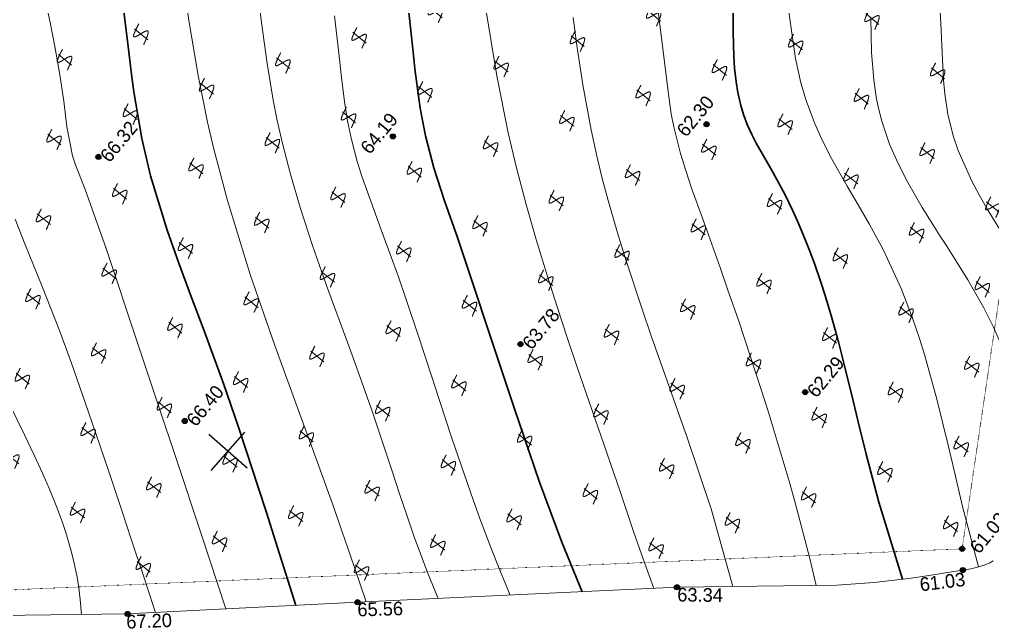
# Model space of a CAD drawing. Header units: millimetres. Extents: x -2893842 to -949497, y -1203244 to 262218.
# Drawn here: x -2303283 to -2246200, y -536113 to -500730 of the extents above; entities that cross this region are included whole.
import ezdxf

# ---------------------------------------------------------------- set-up
doc = ezdxf.new("R2010")
doc.units = ezdxf.units.MM
doc.linetypes.add('g5_366', pattern=[0.85, 0.1, -0.75])
doc.layers.get('0').update_dxf_attribs({"lineweight": 5})
for name, color, linetype in [('!!!_ Размеры', 7, 'Continuous'), ('02_сетка', 253, 'Continuous'), ('10_Границы покрытий и угодий', 253, 'Continuous'), ('13_Растительность', 253, 'Continuous'), ('19_Горизонтали', 253, 'Continuous'), ('61_Отметки высоты поверхности', 253, 'Continuous')]:
    doc.layers.add(name, color=color, linetype=linetype)
doc.styles.add('LIKE17', font='d431.shx')

# ---------------------------------------------------------------- blocks, each defined once
blk = doc.blocks.new('BL_333')
at = {"color": 0}
for p, q in [((0, -3), (0, 3)), ((-3, 0), (3, 0))]:
    blk.add_line(p, q, dxfattribs=at)
blk = doc.blocks.new('g5_330')
blk.add_hatch(color=0).paths.add_polyline_path([(-0.15, 0, 1), (0.15, 0, 1)])
at = {"color": 0}
blk.add_circle((0, 0), 0.15, dxfattribs=at)
blk = doc.blocks.new('g5_411')
at = {"color": 0, "linetype": 'Continuous', "lineweight": 15}
for points in [[(0.375, 1), (0.365, 0.998), (0.355, 0.996), (0.346, 0.994), (0.336, 0.991), (0.326, 0.989), (0.316, 0.987), (0.307, 0.985), (0.297, 0.983), (0.287, 0.981), (0.277, 0.979), (0.268, 0.976), (0.258, 0.974), (0.248, 0.972), (0.238, 0.97), (0.228, 0.968), (0.219, 0.966), (0.209, 0.963), (0.199, 0.961), (0.189, 0.959), (0.18, 0.957), (0.17, 0.955), (0.16, 0.952), (0.15, 0.95), (0.141, 0.948), (0.131, 0.946), (0.121, 0.943), (0.111, 0.941), (0.102, 0.939), (0.092, 0.937), (0.082, 0.934), (0.073, 0.932), (0.063, 0.93), (0.053, 0.927), (0.043, 0.925), (0.034, 0.923), (0.024, 0.92), (0.014, 0.918), (0.005, 0.915), (-0.005, 0.913), (-0.015, 0.911), (-0.025, 0.908), (-0.034, 0.906), (-0.044, 0.903), (-0.054, 0.901), (-0.063, 0.898), (-0.073, 0.895), (-0.083, 0.893), (-0.092, 0.89), (-0.102, 0.887), (-0.111, 0.885), (-0.121, 0.882), (-0.131, 0.879), (-0.14, 0.876), (-0.15, 0.873), (-0.159, 0.87), (-0.169, 0.867), (-0.178, 0.864), (-0.188, 0.861), (-0.197, 0.858), (-0.207, 0.855), (-0.216, 0.852), (-0.226, 0.849), (-0.235, 0.845), (-0.245, 0.842), (-0.254, 0.838), (-0.263, 0.834), (-0.272, 0.831), (-0.282, 0.827), (-0.291, 0.823), (-0.3, 0.818), (-0.309, 0.814), (-0.318, 0.809), (-0.327, 0.805), (-0.335, 0.799), (-0.344, 0.794), (-0.352, 0.788), (-0.36, 0.782), (-0.367, 0.775), (-0.374, 0.768), (-0.379, 0.76), (-0.383, 0.75), (-0.385, 0.741), (-0.384, 0.731), (-0.38, 0.721), (-0.375, 0.713), (-0.369, 0.705), (-0.361, 0.698), (-0.354, 0.692), (-0.346, 0.686), (-0.337, 0.681), (-0.329, 0.675), (-0.32, 0.67), (-0.312, 0.665), (-0.303, 0.661), (-0.294, 0.656), (-0.285, 0.652), (-0.276, 0.647), (-0.267, 0.643), (-0.258, 0.639), (-0.249, 0.635), (-0.239, 0.631), (-0.23, 0.627), (-0.221, 0.623), (-0.212, 0.619), (-0.202, 0.616), (-0.193, 0.612), (-0.184, 0.608), (-0.174, 0.605), (-0.165, 0.601), (-0.156, 0.597), (-0.146, 0.594), (-0.137, 0.59), (-0.128, 0.587), (-0.118, 0.584), (-0.109, 0.58), (-0.099, 0.577), (-0.09, 0.573), (-0.081, 0.57), (-0.071, 0.567), (-0.062, 0.563), (-0.052, 0.56), (-0.043, 0.556), (-0.034, 0.553), (-0.024, 0.55), (-0.015, 0.546), (-0.005, 0.543), (0.004, 0.54), (0.013, 0.536), (0.023, 0.533), (0.032, 0.53), (0.042, 0.526), (0.051, 0.523), (0.061, 0.519), (0.07, 0.516), (0.079, 0.513), (0.089, 0.509), (0.098, 0.506), (0.108, 0.502), (0.117, 0.499), (0.126, 0.495), (0.136, 0.492), (0.145, 0.488), (0.154, 0.485), (0.164, 0.481), (0.173, 0.477), (0.182, 0.474), (0.191, 0.47), (0.201, 0.466), (0.21, 0.462), (0.219, 0.458), (0.228, 0.454), (0.238, 0.45), (0.247, 0.446), (0.256, 0.442), (0.265, 0.438), (0.274, 0.433), (0.283, 0.429), (0.292, 0.425), (0.301, 0.42), (0.309, 0.415), (0.318, 0.41), (0.327, 0.405), (0.335, 0.4), (0.343, 0.394), (0.351, 0.388), (0.359, 0.382), (0.367, 0.375), (0.374, 0.368), (0.38, 0.36), (0.385, 0.352), (0.39, 0.343), (0.392, 0.333), (0.392, 0.323), (0.391, 0.313), (0.387, 0.304), (0.382, 0.295), (0.377, 0.287), (0.37, 0.279), (0.363, 0.272), (0.356, 0.266), (0.348, 0.259), (0.34, 0.253), (0.332, 0.248), (0.323, 0.242), (0.315, 0.237), (0.306, 0.232), (0.298, 0.227), (0.289, 0.222), (0.28, 0.217), (0.271, 0.213), (0.262, 0.208), (0.253, 0.204), (0.244, 0.2), (0.235, 0.196), (0.226, 0.192), (0.217, 0.188), (0.207, 0.184), (0.198, 0.18), (0.189, 0.176), (0.179, 0.173), (0.17, 0.169), (0.161, 0.165), (0.151, 0.162), (0.142, 0.158), (0.133, 0.155), (0.123, 0.151), (0.114, 0.148), (0.105, 0.145), (0.095, 0.141), (0.086, 0.138), (0.076, 0.135), (0.067, 0.132), (0.057, 0.129), (0.048, 0.125), (0.038, 0.122), (0.029, 0.119), (0.019, 0.116), (0.01, 0.113), (0, 0.11), (-0.009, 0.107), (-0.019, 0.104), (-0.028, 0.101), (-0.038, 0.098), (-0.048, 0.095), (-0.057, 0.092), (-0.067, 0.089), (-0.076, 0.086), (-0.086, 0.083), (-0.095, 0.08), (-0.105, 0.078), (-0.115, 0.075), (-0.124, 0.072), (-0.134, 0.069), (-0.143, 0.066), (-0.153, 0.063), (-0.162, 0.061), (-0.172, 0.058), (-0.182, 0.055), (-0.191, 0.052), (-0.201, 0.049), (-0.21, 0.047), (-0.22, 0.044), (-0.23, 0.041), (-0.239, 0.038), (-0.249, 0.036), (-0.259, 0.033), (-0.268, 0.03), (-0.278, 0.027), (-0.287, 0.025), (-0.297, 0.022), (-0.307, 0.019), (-0.316, 0.017), (-0.326, 0.014), (-0.336, 0.011), (-0.345, 0.008), (-0.355, 0.006), (-0.364, 0.003), (-0.374, 0), (-0.375, 0)], [(0, 1), (0, 0)]]:
    blk.add_lwpolyline(points, dxfattribs=at)
blk = doc.blocks.new('Топо_07.04.17')
at = {"layer": '02_сетка', "color": 3, "linetype": 'Continuous'}
for p, q in [((-408372, -370655), (-406150, -368638)), ((-406253, -370757), (-408269, -368536))]:
    blk.add_line(p, q, dxfattribs=at)
at = {"layer": '10_Границы покрытий и угодий', "color": 7, "linetype": 'Continuous', "lineweight": 20}
blk.add_lwpolyline([(-427661, -377095), (-414199, -378459), (-400713, -379300), (-381994, -380538), (-372660, -381481), (-370478, -381566), (-368431, -381552), (-367094, -381505), (-365871, -381453), (-364745, -381400), (-364345, -381357), (-363881, -381265), (-363598, -381174), (-363392, -381086)], dxfattribs=at)
at = {"layer": '10_Границы покрытий и угодий', "color": 7, "linetype": 'g5_366', "lineweight": 20}
blk.add_lwpolyline([(-444221, -374650), (-448657, -303037), (-346417, -309694), (-365121, -380180)], close=True, dxfattribs=at)
at = {"layer": '19_Горизонтали', "color": 42, "linetype": 'Continuous', "lineweight": 20}
for points in [[(-416891, -378186), (-416855, -377298), (-416867, -376458), (-416899, -375891), (-416988, -374983), (-417055, -374484), (-417262, -373298), (-417389, -372705), (-417604, -371817), (-417922, -370669), (-418224, -369686), (-418589, -368576), (-419021, -367331), (-419695, -365443)], [(-418144, -354701), (-417739, -356195), (-417001, -358816), (-416298, -361481), (-415814, -363459), (-415133, -366429), (-414834, -367792), (-414380, -369906), (-413867, -372333), (-413473, -374192), (-412992, -376472), (-412874, -377035), (-412554, -378562)], [(-408443, -378818), (-409377, -374273), (-410358, -369601), (-410960, -366766), (-411795, -362848), (-413036, -357018), (-413865, -353440), (-413865, -353440), (-414269, -351925), (-414374, -351393), (-414508, -349661), (-414529, -348145), (-414592, -346458), (-414687, -344891), (-414789, -343570), (-414915, -342159), (-415003, -341233), (-415196, -339302), (-415392, -337314), (-415543, -335654), (-415663, -334112)], [(-406805, -341023), (-406708, -344262), (-406524, -347532), (-406280, -350310), (-406102, -351854), (-405640, -355023), (-404797, -359487), (-403841, -363776), (-402836, -367951), (-402352, -369938), (-401524, -373400), (-400679, -377185), (-400207, -379333)], [(-395991, -379612), (-396439, -378024), (-396975, -375856), (-397267, -374555), (-397557, -373201), (-397830, -371883), (-398231, -369946), (-398584, -368309), (-399216, -365591), (-399574, -364122), (-400056, -362158), (-400426, -360625), (-400982, -358198), (-401453, -355902), (-401801, -353904), (-402057, -352067), (-402205, -350674), (-402304, -349466), (-402423, -347295), (-402489, -344869), (-402507, -342470)], [(-398183, -344951), (-398183, -347173), (-398185, -348596), (-398164, -350042), (-398112, -351164), (-398012, -352280), (-397818, -353601), (-397636, -354544), (-396874, -357735), (-396183, -360593), (-395901, -361850), (-395386, -364256), (-394916, -366536), (-394586, -368148), (-394130, -370350), (-393290, -374155), (-392981, -375445), (-392563, -377093), (-392214, -378377), (-391775, -379891), (-391775, -379891)], [(-383343, -380449), (-383854, -378366), (-384144, -377067), (-384432, -375731), (-384683, -374571), (-384925, -373466), (-385198, -372235), (-385890, -369136), (-386352, -367039), (-386737, -365253), (-387110, -363462), (-387476, -361620), (-387897, -359339), (-388248, -357228), (-388569, -355019), (-388569, -355019), (-388823, -352926), (-389124, -349527), (-389342, -345205)], [(-378729, -380868), (-379482, -376195), (-380428, -371803), (-380608, -371016), (-381127, -368780), (-381534, -367025), (-381823, -365767), (-382209, -364035), (-382807, -361173), (-383127, -359476), (-383454, -357534), (-383649, -356207), (-383829, -354784), (-383982, -353298), (-384165, -350623), (-384252, -348159), (-384281, -346635)], [(-373880, -381358), (-374060, -379742), (-374564, -376313), (-374764, -375085), (-375220, -372483), (-375522, -370873), (-375790, -369503), (-376181, -367590), (-376654, -365376), (-377071, -363497), (-377373, -362171), (-377900, -359910), (-378126, -358958), (-378515, -357301), (-378733, -356292), (-378926, -355269), (-379141, -353671), (-379199, -352900), (-379238, -351895), (-379251, -349665), (-379288, -346686)], [(-364285, -381345), (-364812, -377713), (-365071, -375556), (-365250, -374037), (-365603, -371298), (-366034, -368604), (-366218, -367643), (-366498, -366354), (-366954, -364593), (-367736, -362218), (-368383, -360627), (-368901, -359448), (-369420, -358285), (-370211, -356412), (-370637, -355255), (-370912, -354375), (-371245, -353011), (-371431, -351942), (-371594, -350489), (-371671, -347595)], [(-366930, -348621), (-367119, -350651), (-367173, -352258), (-367134, -353397), (-367068, -354101), (-366980, -354723), (-366672, -356114), (-366318, -357257), (-365877, -358429), (-365184, -360019), (-364846, -360737), (-364359, -361741), (-364020, -362434), (-363012, -364535), (-362256, -366284), (-362256, -366284), (-361818, -367467), (-361429, -368729), (-361170, -369753), (-360966, -370709), (-360757, -371903), (-360579, -373211), (-360405, -374948)], [(-358262, -366632), (-359225, -364807), (-359649, -364017), (-360202, -362979), (-360802, -361812), (-361450, -360457), (-361795, -359663), (-362129, -358817), (-362715, -356940), (-362909, -356044), (-363076, -354743), (-363117, -353533), (-363100, -352737), (-363007, -351132), (-362913, -349804), (-362853, -348704)]]:
    blk.add_lwpolyline(points, dxfattribs=at)
at = {"layer": '19_Горизонтали', "color": 42, "linetype": 'Continuous', "lineweight": 30}
for points in [[(-393804, -340187), (-393804, -341054), (-393811, -343583), (-393819, -345086), (-393841, -347578), (-393844, -348572), (-393792, -350910), (-393664, -352554), (-393385, -354473), (-392987, -356463), (-392484, -358699), (-392057, -360634), (-391062, -365370), (-390292, -369063), (-389309, -373500), (-388408, -377137), (-387559, -380170)], [(-368793, -381554), (-369669, -376910), (-370083, -374021), (-370331, -372086), (-370487, -370841), (-370762, -368729), (-370967, -367292), (-371218, -365720), (-371449, -364444), (-371599, -363696), (-371847, -362573), (-372055, -361724), (-372317, -360756), (-372546, -359985), (-372763, -359311), (-373092, -358376), (-373654, -356969), (-374103, -355957), (-374443, -355164), (-374644, -354645), (-374845, -354028), (-374995, -353421), (-375092, -352875), (-375177, -352103), (-375207, -351460), (-375204, -350655), (-375170, -349952), (-375117, -349273), (-375045, -348558), (-374980, -347986), (-374686, -345457)], [(-404331, -379074), (-405088, -375200), (-405431, -373465), (-405741, -371930), (-406186, -369777), (-406511, -368253), (-407076, -365724), (-407858, -362471), (-408417, -360266), (-408895, -358349), (-409357, -356352), (-409966, -353066), (-410223, -350844), (-410370, -348063), (-410396, -346871), (-410416, -345043), (-410437, -343185), (-410479, -341550), (-410482, -341491)]]:
    blk.add_lwpolyline(points, dxfattribs=at)
at = {"layer": '02_сетка', "color": 92, "xscale": 500.0000000002746, "yscale": 500.0000000002746, "zscale": 500.0000000002746, "rotation": 42.22816425403256}
blk.add_blockref('BL_333', (-407261, -369647), dxfattribs=at)
at = {"layer": '13_Растительность', "color": 7, "linetype": 'Continuous', "lineweight": 20, "xscale": 999.9999999999995, "yscale": 999.9999999999995, "zscale": 999.9999999999995, "rotation": 43.98139083737546}
for p in [(-409222, -345120, -67200), (-413837, -346099, -67200), (-391907, -345782, -67200), (-396522, -346761, -67200), (-379207, -347422, -67200), (-401136, -347739, -67200), (-383821, -348401, -67200), (-405750, -348718, -67200), (-366506, -349062, -67200), (-410365, -349697, -67200), (-388435, -349380, -67200), (-371120, -350041, -67200), (-414979, -350676, -67200), (-393049, -350359, -67200), (-397664, -351337, -67200), (-375734, -351020, -67200), (-380349, -351999, -67200), (-402278, -352316, -67200), (-384963, -352978, -67200), (-363034, -352660, -67200), (-406892, -353295, -67200), (-367648, -353639, -67200), (-411507, -354274, -67200), (-389577, -353956, -67200), (-372262, -354618, -67200), (-416121, -355252, -67200), (-394192, -354935, -67200), (-398806, -355914, -67200), (-376877, -355597, -67200), (-381491, -356575, -67200), (-403420, -356893, -67200), (-386105, -357554, -67200), (-364176, -357237, -67200), (-408035, -357871, -67200), (-368790, -358216, -67200), (-412649, -358850, -67200), (-390720, -358533, -67200), (-373404, -359194, -67200), (-417263, -359829, -67200), (-395334, -359512, -67200), (-399948, -360491, -67200), (-378019, -360173, -67200), (-382633, -361152, -67200), (-360704, -360835, -67200), (-404563, -361469, -67200), (-387247, -362131, -67200), (-365318, -361813, -67200), (-409177, -362448, -67200), (-369932, -362792, -67200), (-413791, -363427, -67200), (-391862, -363110, -67200), (-374547, -363771, -67200), (-418406, -364406, -67200), (-396476, -364088, -67200), (-401090, -365067, -67200), (-379161, -364750, -67200), (-383775, -365729, -67200), (-361846, -365411, -67200), (-405705, -366046, -67200), (-388390, -366707, -67200), (-366460, -366390, -67200), (-410319, -367025, -67200), (-371075, -367369, -67200), (-414933, -368004, -67200), (-393004, -367686, -67200), (-375689, -368348, -67200), (-419548, -368982, -67200), (-397618, -368665, -67200), (-402233, -369644, -67200), (-380303, -369326, -67200), (-384918, -370305, -67200), (-362988, -369988, -67200), (-406847, -370623, -67200), (-389532, -371284, -67200), (-367602, -370967, -67200), (-411461, -371601, -67200), (-372217, -371945, -67200), (-416076, -372580, -67200), (-394146, -372263, -67200), (-376831, -372924, -67200), (-398760, -373242, -67200), (-403375, -374220, -67200), (-381445, -373903, -67200), (-386060, -374882, -67200), (-364130, -374565, -67200), (-407989, -375199, -67200), (-390674, -375861, -67200), (-368745, -375543, -67200), (-412603, -376178, -67200), (-373359, -376522, -67200), (-395288, -376839, -67200), (-377973, -377501, -67200), (-399903, -377818, -67200), (-382588, -378480, -67200), (-365272, -379141, -67200)]:
    blk.add_blockref('g5_411', p, dxfattribs=at)
at = {"layer": '61_Отметки высоты поверхности', "color": 7, "linetype": 'Continuous', "lineweight": 20, "xscale": 999.9999999999995, "yscale": 999.9999999999995, "zscale": 999.9999999999995, "rotation": 43.98139083737546}
for p in [(-412873, -351620, -67200), (-395569, -352374, -67200), (-377207, -353740, -67200), (-389510, -365331, -67200), (-409590, -367590, -67200), (-373234, -370009, -67200), (-414199, -378459, -67200), (-400713, -379300, -67200), (-365121, -380180, -67200), (-381994, -380538, -67200), (-365215, -381422, -67200)]:
    blk.add_blockref('g5_330', p, dxfattribs=at)
at = {"layer": '61_Отметки высоты поверхности', "color": 7, "linetype": 'Continuous', "lineweight": 15, "style": 'LIKE17'}
for s, rotation, p in [('66.32', 43.9814, (-412268, -352079, 19420)), ('64.19', 43.9814, (-397045, -353321, 19420)), ('62.30', 43.9814, (-378495, -354407, 19420)), ('63.78', 43.9814, (-388904, -365789, 19420)), ('66.40', 43.9814, (-408985, -368049, 19420)), ('62.29', 43.9814, (-372629, -370467, 19420)), ('61.02', 43.9814, (-364178, -380642, 80920)), ('67.20', 355.8137, (-414353, -379313, -67200)), ('65.56', 355.1412, (-400806, -380125, -67200)), ('63.34', 352.9525, (-382077, -381366, -67200)), ('61.03', 0.489, (-367822, -382386, -67200))]:
    blk.add_text(s, height=800, rotation=rotation, dxfattribs=at).set_placement(p)

msp = doc.modelspace()

# ---------------------------------------------------------------- block references
at = {"layer": '!!!_ Размеры', "color": 1, "lineweight": 0, "rotation": 6.471407436947433}
msp.add_blockref('Топо_07.04.17', (-1928038.79367, -112877.83782), dxfattribs=at)

doc.saveas('drawing.dxf')
